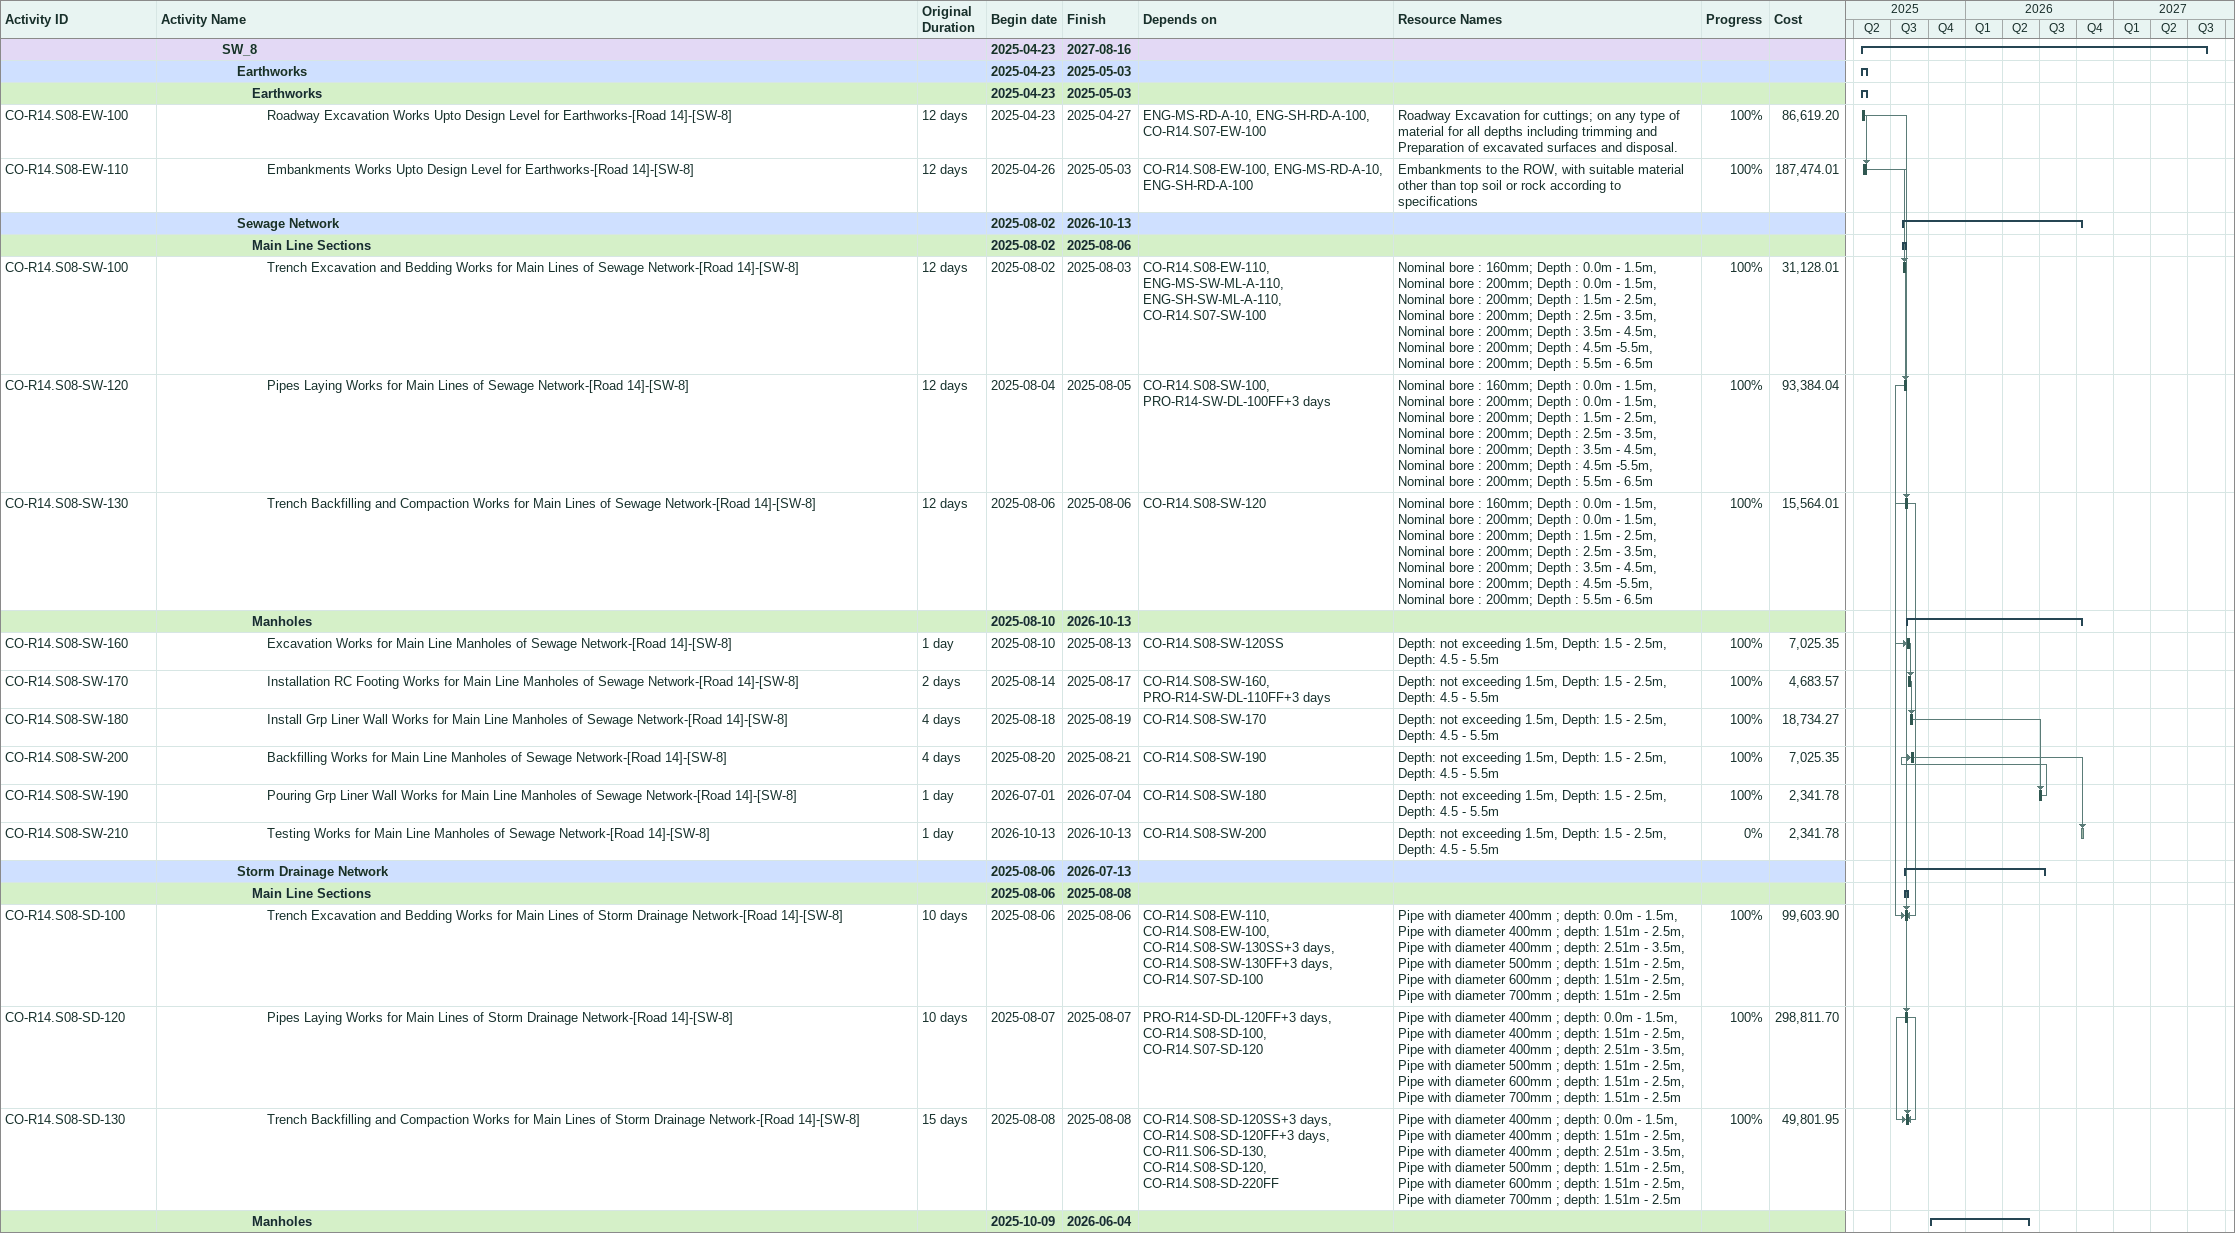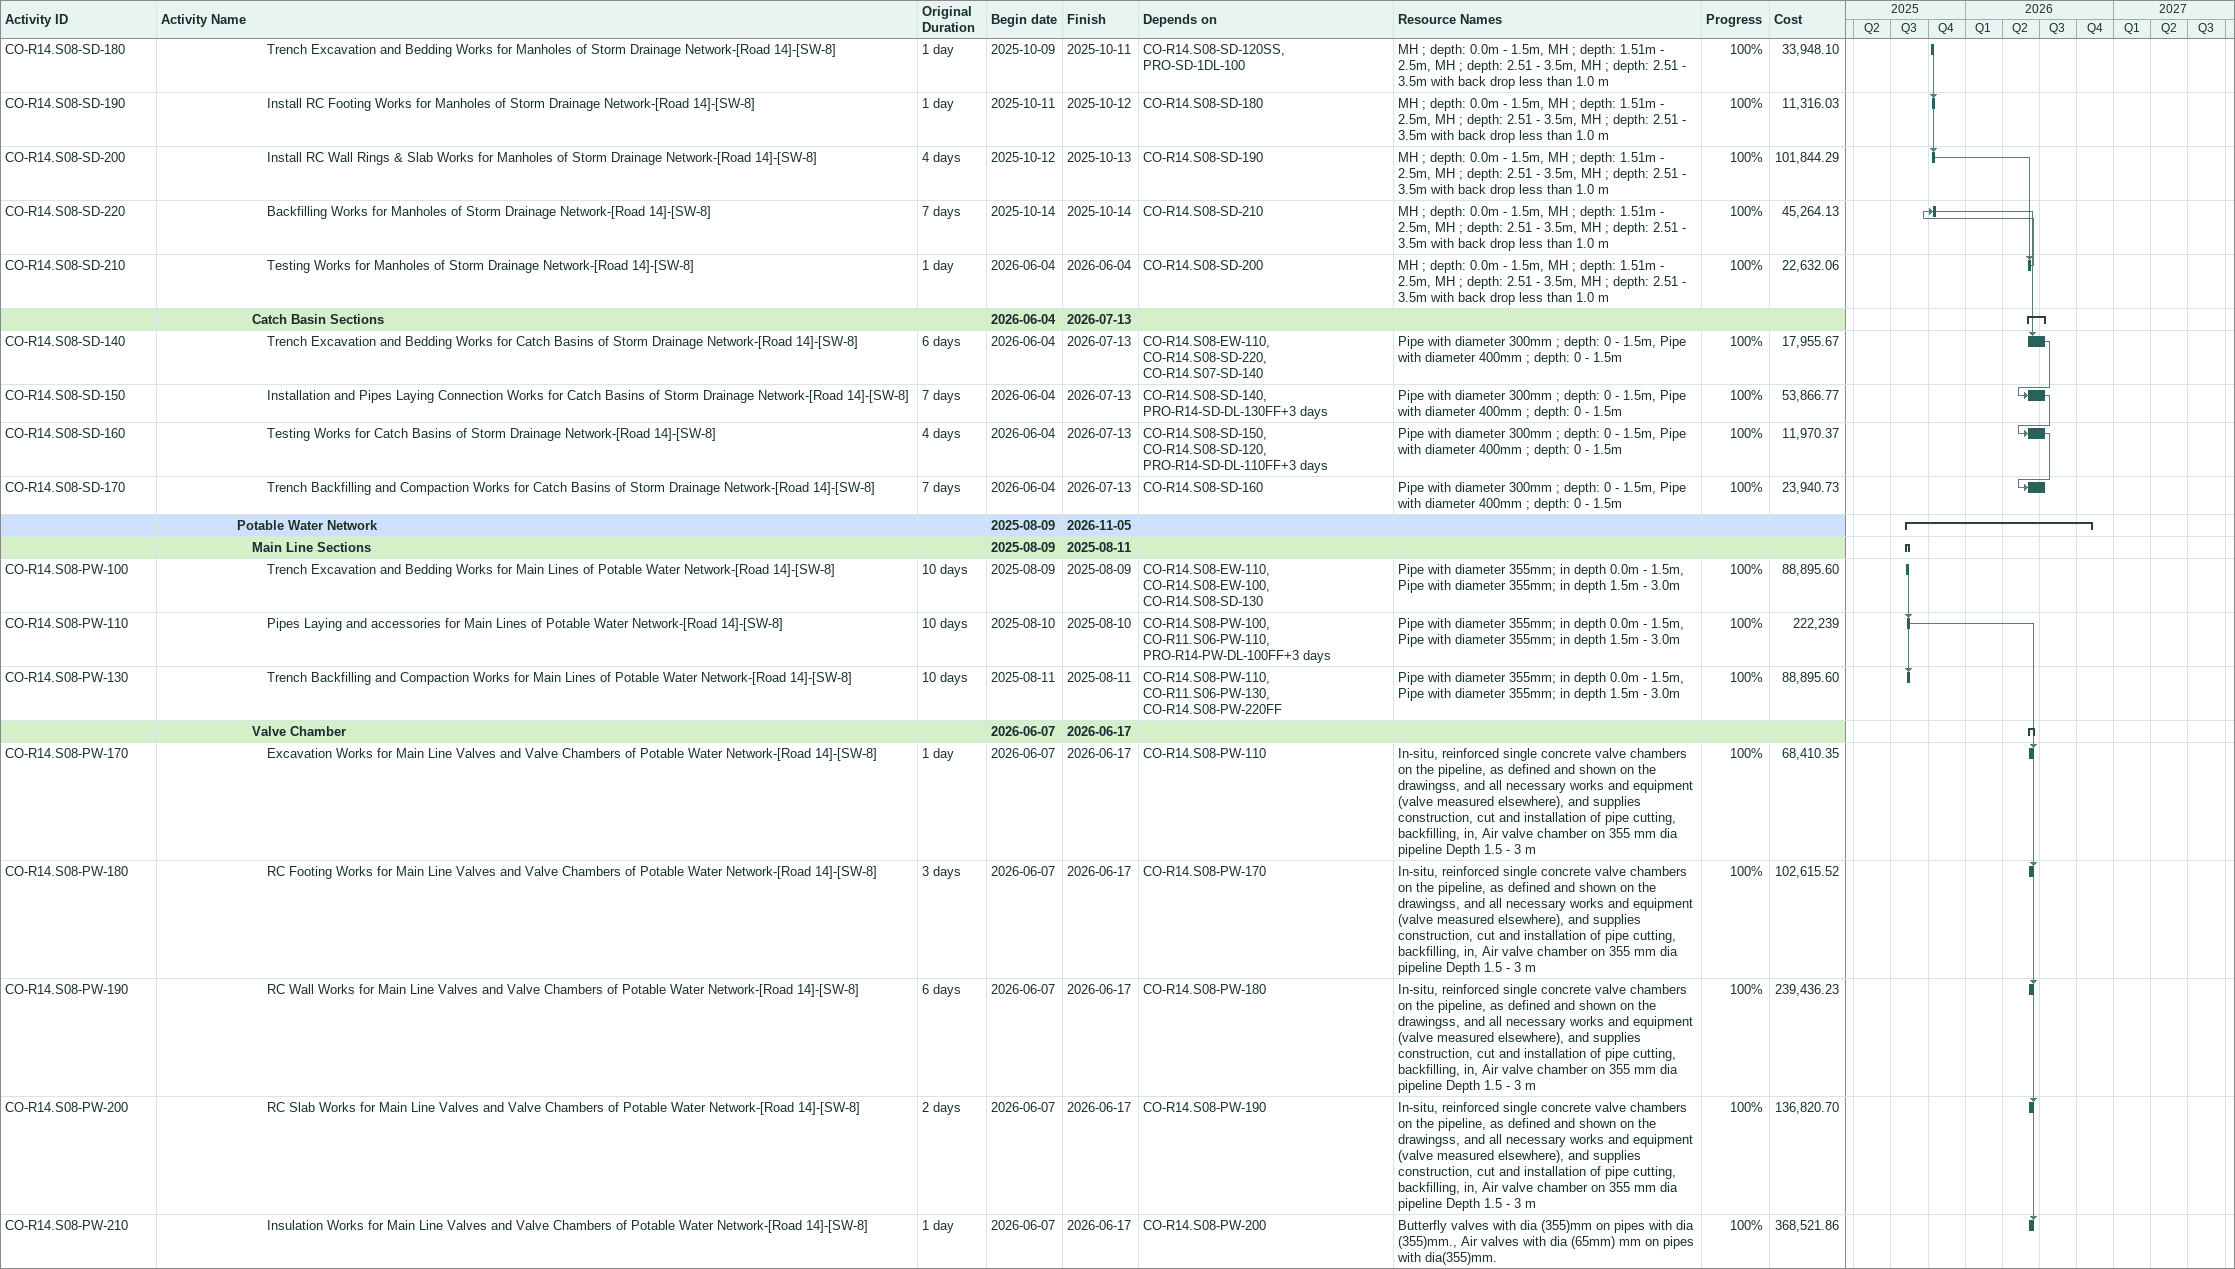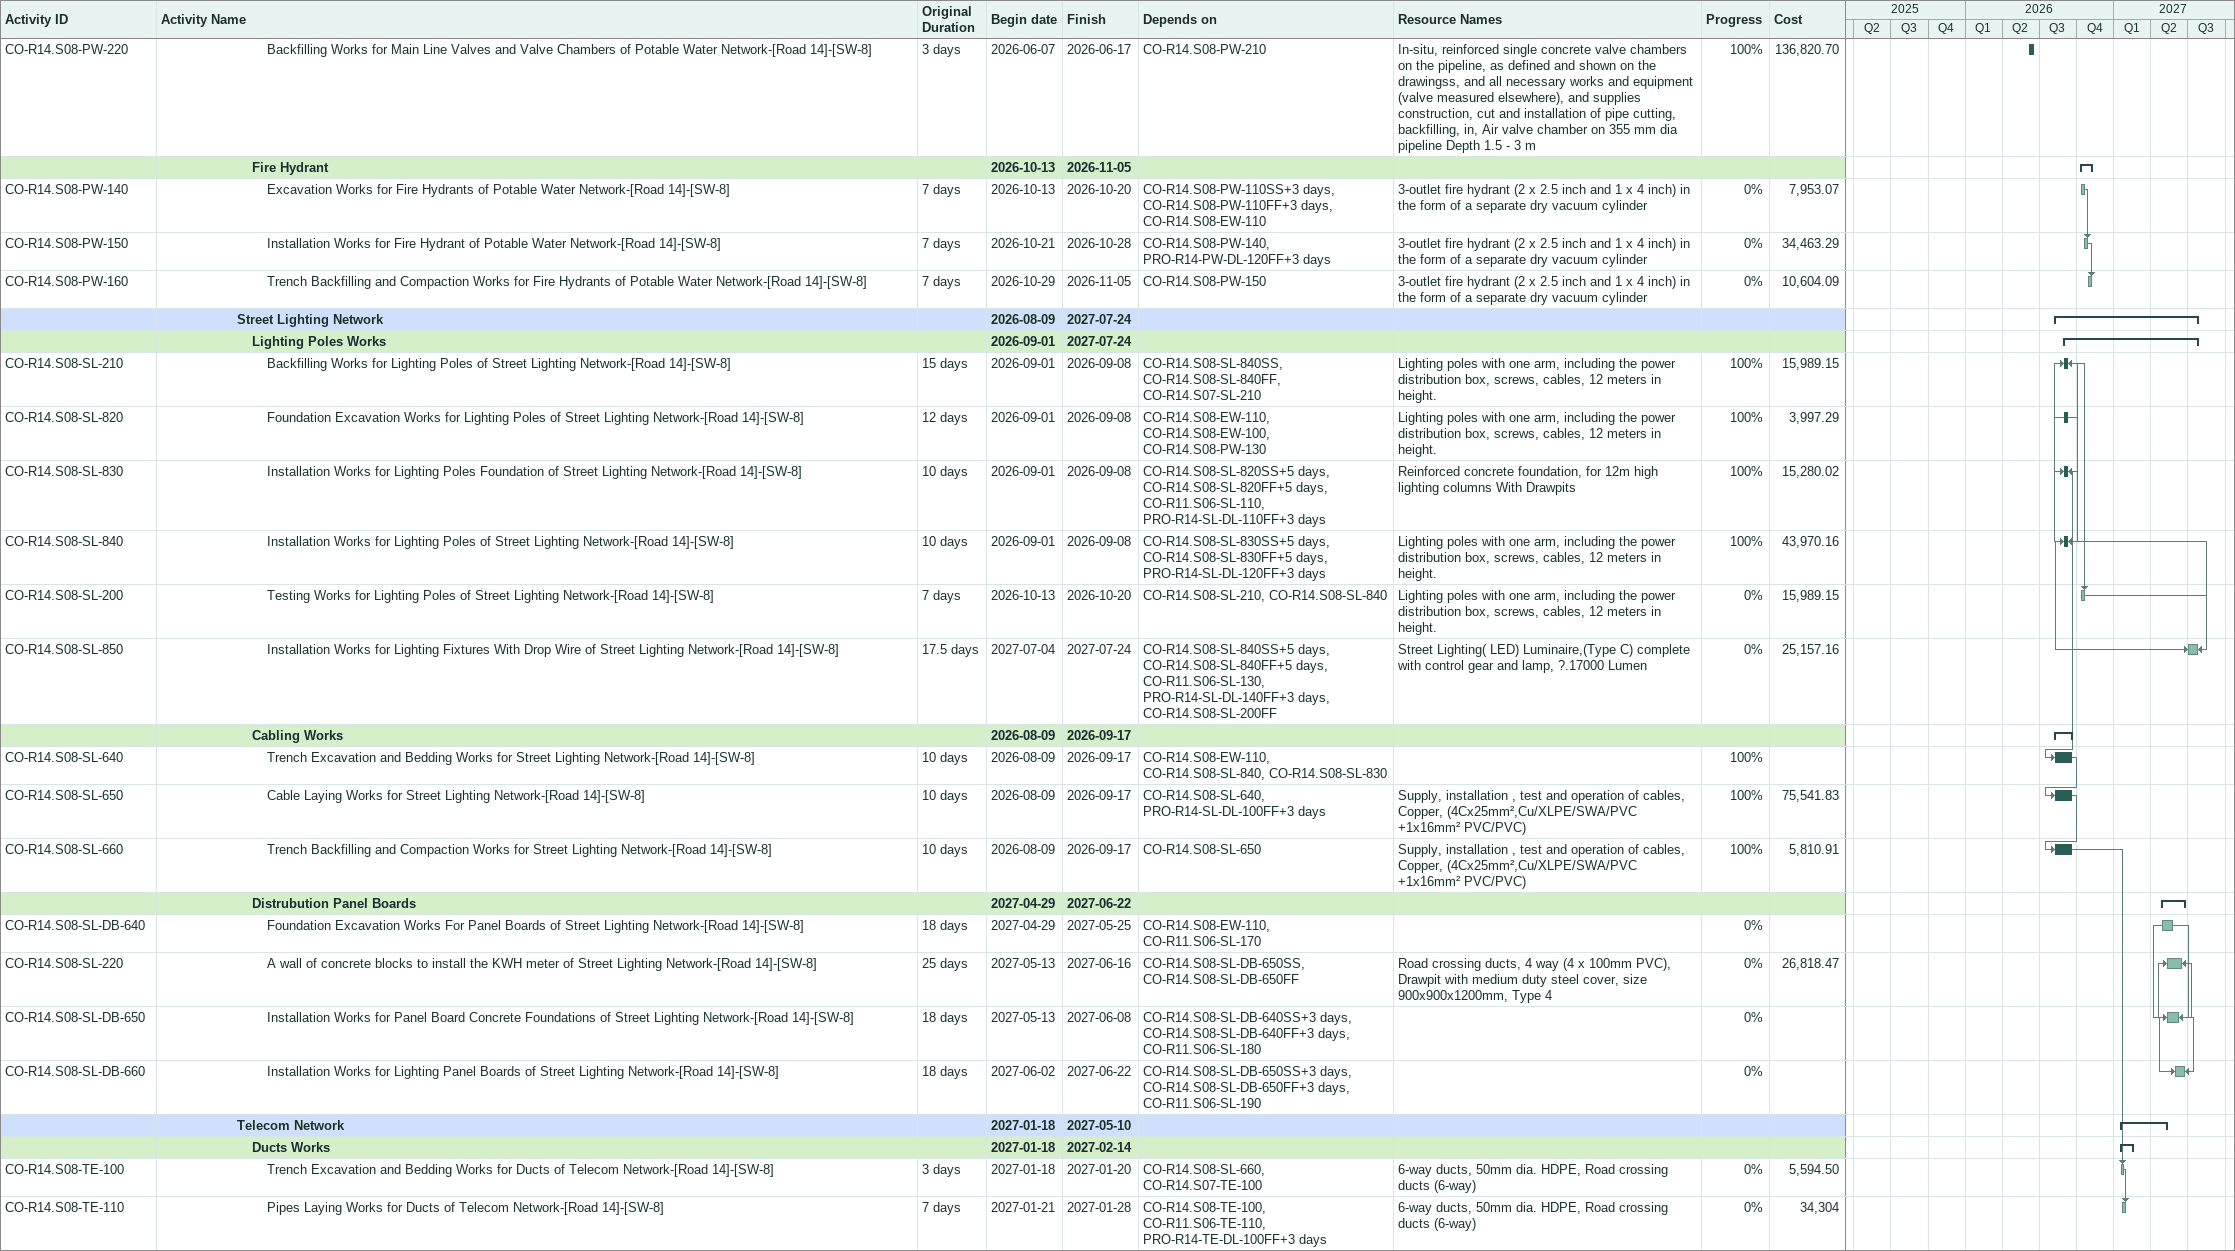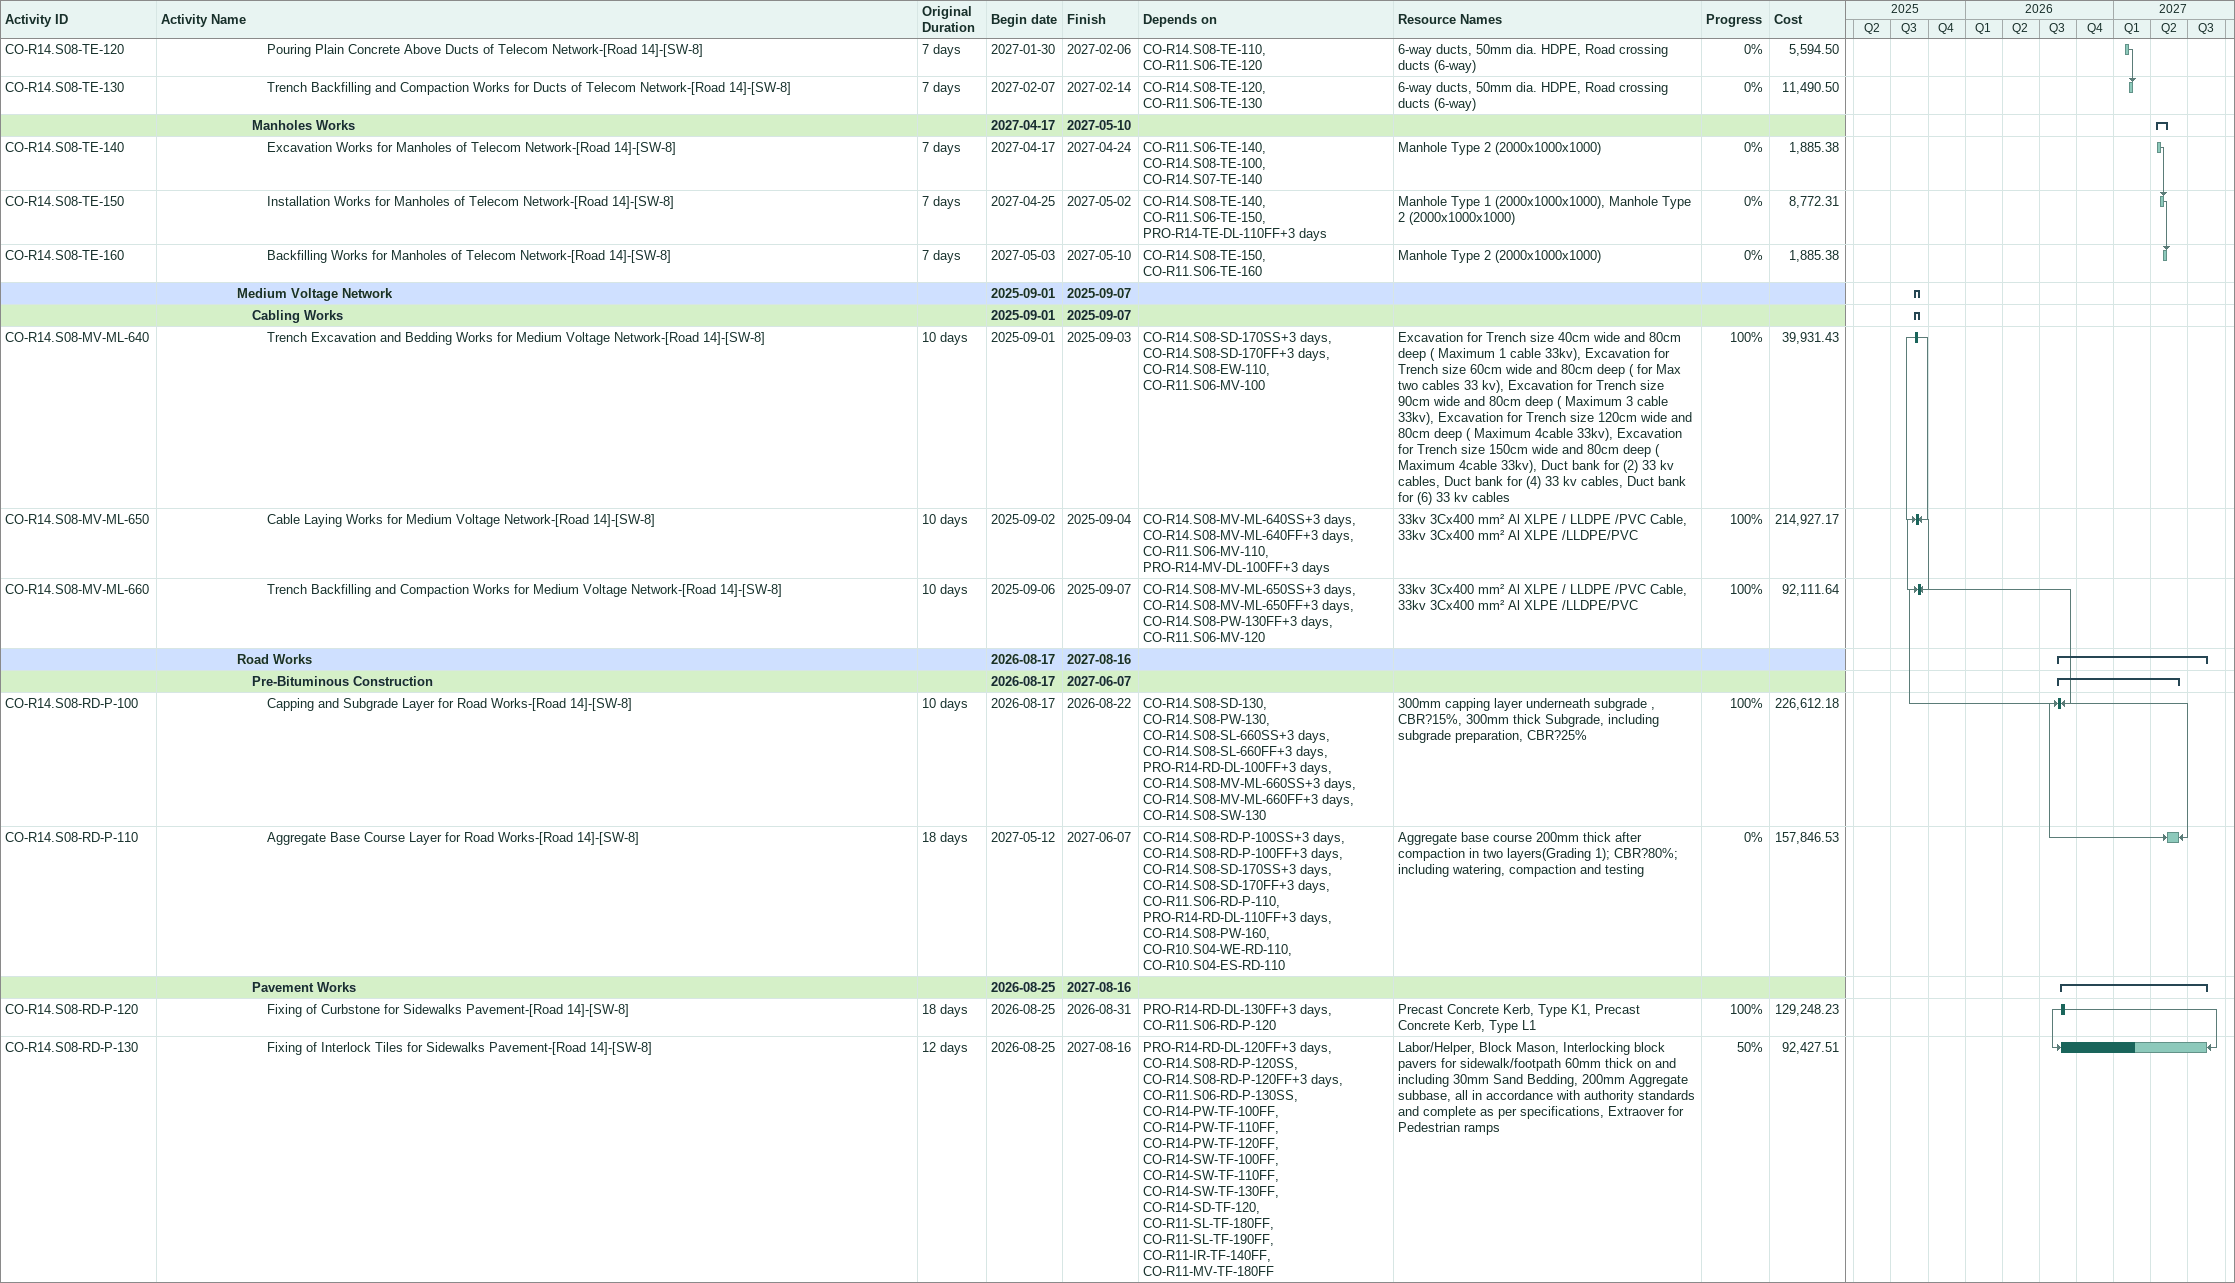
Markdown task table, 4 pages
| ID | Level | Task | Original duration | Start | Finish | Predecessors | Resources | % complete | Cost |
|---|---|---|---|---|---|---|---|---|---|
|  | 5 | **SW_8** |  | 2025-04-23 | 2027-08-16 |  |  |  |  |
|  | 6 | **Earthworks** |  | 2025-04-23 | 2025-05-03 |  |  |  |  |
|  | 7 | **Earthworks** |  | 2025-04-23 | 2025-05-03 |  |  |  |  |
| CO-R14.S08-EW-100 | 8 | Roadway Excavation Works Upto Design Level for Earthworks-[Road 14]-[SW-8] | 12d | 2025-04-23 | 2025-04-27 | ENG-MS-RD-A-10, ENG-SH-RD-A-100, CO-R14.S07-EW-100 | Roadway Excavation for cuttings; on any type of material for all depths including trimming and Preparation of excavated surfaces and disposal. | 100 | 86619.20 |
| CO-R14.S08-EW-110 | 8 | Embankments Works Upto Design Level for Earthworks-[Road 14]-[SW-8] | 12d | 2025-04-26 | 2025-05-03 | CO-R14.S08-EW-100, ENG-MS-RD-A-10, ENG-SH-RD-A-100 | Embankments to the ROW, with suitable material other than top soil or rock according to specifications | 100 | 187474.01 |
|  | 6 | **Sewage Network** |  | 2025-08-02 | 2026-10-13 |  |  |  |  |
|  | 7 | **Main Line Sections** |  | 2025-08-02 | 2025-08-06 |  |  |  |  |
| CO-R14.S08-SW-100 | 8 | Trench Excavation and Bedding Works for Main Lines of Sewage Network-[Road 14]-[SW-8] | 12d | 2025-08-02 | 2025-08-03 | CO-R14.S08-EW-110, ENG-MS-SW-ML-A-110, ENG-SH-SW-ML-A-110, CO-R14.S07-SW-100 | Nominal bore : 160mm; Depth : 0.0m - 1.5m, Nominal bore : 200mm; Depth : 0.0m - 1.5m, Nominal bore : 200mm; Depth : 1.5m - 2.5m, Nominal bore : 200mm; Depth : 2.5m - 3.5m, Nominal bore : 200mm; Depth : 3.5m - 4.5m, Nominal bore : 200mm; Depth : 4.5m -5.5m, Nominal bore : 200mm; Depth : 5.5m - 6.5m | 100 | 31128.01 |
| CO-R14.S08-SW-120 | 8 | Pipes Laying Works for Main Lines of Sewage Network-[Road 14]-[SW-8] | 12d | 2025-08-04 | 2025-08-05 | CO-R14.S08-SW-100, PRO-R14-SW-DL-100FF+3d | Nominal bore : 160mm; Depth : 0.0m - 1.5m, Nominal bore : 200mm; Depth : 0.0m - 1.5m, Nominal bore : 200mm; Depth : 1.5m - 2.5m, Nominal bore : 200mm; Depth : 2.5m - 3.5m, Nominal bore : 200mm; Depth : 3.5m - 4.5m, Nominal bore : 200mm; Depth : 4.5m -5.5m, Nominal bore : 200mm; Depth : 5.5m - 6.5m | 100 | 93384.04 |
| CO-R14.S08-SW-130 | 8 | Trench Backfilling and Compaction Works for Main Lines of Sewage Network-[Road 14]-[SW-8] | 12d | 2025-08-06 | 2025-08-06 | CO-R14.S08-SW-120 | Nominal bore : 160mm; Depth : 0.0m - 1.5m, Nominal bore : 200mm; Depth : 0.0m - 1.5m, Nominal bore : 200mm; Depth : 1.5m - 2.5m, Nominal bore : 200mm; Depth : 2.5m - 3.5m, Nominal bore : 200mm; Depth : 3.5m - 4.5m, Nominal bore : 200mm; Depth : 4.5m -5.5m, Nominal bore : 200mm; Depth : 5.5m - 6.5m | 100 | 15564.01 |
|  | 7 | **Manholes** |  | 2025-08-10 | 2026-10-13 |  |  |  |  |
| CO-R14.S08-SW-160 | 8 | Excavation Works for Main Line Manholes of Sewage Network-[Road 14]-[SW-8] | 1d | 2025-08-10 | 2025-08-13 | CO-R14.S08-SW-120SS | Depth: not exceeding 1.5m, Depth: 1.5 - 2.5m, Depth: 4.5 - 5.5m | 100 | 7025.35 |
| CO-R14.S08-SW-170 | 8 | Installation RC Footing Works for Main Line Manholes of Sewage Network-[Road 14]-[SW-8] | 2d | 2025-08-14 | 2025-08-17 | CO-R14.S08-SW-160, PRO-R14-SW-DL-110FF+3d | Depth: not exceeding 1.5m, Depth: 1.5 - 2.5m, Depth: 4.5 - 5.5m | 100 | 4683.57 |
| CO-R14.S08-SW-180 | 8 | Install Grp Liner Wall Works for Main Line Manholes of Sewage Network-[Road 14]-[SW-8] | 4d | 2025-08-18 | 2025-08-19 | CO-R14.S08-SW-170 | Depth: not exceeding 1.5m, Depth: 1.5 - 2.5m, Depth: 4.5 - 5.5m | 100 | 18734.27 |
| CO-R14.S08-SW-200 | 8 | Backfilling Works for Main Line Manholes of Sewage Network-[Road 14]-[SW-8] | 4d | 2025-08-20 | 2025-08-21 | CO-R14.S08-SW-190 | Depth: not exceeding 1.5m, Depth: 1.5 - 2.5m, Depth: 4.5 - 5.5m | 100 | 7025.35 |
| CO-R14.S08-SW-190 | 8 | Pouring Grp Liner Wall Works for Main Line Manholes of Sewage Network-[Road 14]-[SW-8] | 1d | 2026-07-01 | 2026-07-04 | CO-R14.S08-SW-180 | Depth: not exceeding 1.5m, Depth: 1.5 - 2.5m, Depth: 4.5 - 5.5m | 100 | 2341.78 |
| CO-R14.S08-SW-210 | 8 | Testing Works for Main Line Manholes of Sewage Network-[Road 14]-[SW-8] | 1d | 2026-10-13 | 2026-10-13 | CO-R14.S08-SW-200 | Depth: not exceeding 1.5m, Depth: 1.5 - 2.5m, Depth: 4.5 - 5.5m | 0 | 2341.78 |
|  | 6 | **Storm Drainage Network** |  | 2025-08-06 | 2026-07-13 |  |  |  |  |
|  | 7 | **Main Line Sections** |  | 2025-08-06 | 2025-08-08 |  |  |  |  |
| CO-R14.S08-SD-100 | 8 | Trench Excavation and Bedding Works for Main Lines of Storm Drainage Network-[Road 14]-[SW-8] | 10d | 2025-08-06 | 2025-08-06 | CO-R14.S08-EW-110, CO-R14.S08-EW-100, CO-R14.S08-SW-130SS+3d, CO-R14.S08-SW-130FF+3d, CO-R14.S07-SD-100 | Pipe with diameter 400mm ; depth: 0.0m - 1.5m, Pipe with diameter 400mm ; depth: 1.51m - 2.5m, Pipe with diameter 400mm ; depth: 2.51m - 3.5m, Pipe with diameter 500mm ; depth: 1.51m - 2.5m, Pipe with diameter 600mm ; depth: 1.51m - 2.5m, Pipe with diameter 700mm ; depth: 1.51m - 2.5m | 100 | 99603.90 |
| CO-R14.S08-SD-120 | 8 | Pipes Laying Works for Main Lines of Storm Drainage Network-[Road 14]-[SW-8] | 10d | 2025-08-07 | 2025-08-07 | PRO-R14-SD-DL-120FF+3d, CO-R14.S08-SD-100, CO-R14.S07-SD-120 | Pipe with diameter 400mm ; depth: 0.0m - 1.5m, Pipe with diameter 400mm ; depth: 1.51m - 2.5m, Pipe with diameter 400mm ; depth: 2.51m - 3.5m, Pipe with diameter 500mm ; depth: 1.51m - 2.5m, Pipe with diameter 600mm ; depth: 1.51m - 2.5m, Pipe with diameter 700mm ; depth: 1.51m - 2.5m | 100 | 298811.70 |
| CO-R14.S08-SD-130 | 8 | Trench Backfilling and Compaction Works for Main Lines of Storm Drainage Network-[Road 14]-[SW-8] | 15d | 2025-08-08 | 2025-08-08 | CO-R14.S08-SD-120SS+3d, CO-R14.S08-SD-120FF+3d, CO-R11.S06-SD-130, CO-R14.S08-SD-120, CO-R14.S08-SD-220FF | Pipe with diameter 400mm ; depth: 0.0m - 1.5m, Pipe with diameter 400mm ; depth: 1.51m - 2.5m, Pipe with diameter 400mm ; depth: 2.51m - 3.5m, Pipe with diameter 500mm ; depth: 1.51m - 2.5m, Pipe with diameter 600mm ; depth: 1.51m - 2.5m, Pipe with diameter 700mm ; depth: 1.51m - 2.5m | 100 | 49801.95 |
|  | 7 | **Manholes** |  | 2025-10-09 | 2026-06-04 |  |  |  |  |
| CO-R14.S08-SD-180 | 8 | Trench Excavation and Bedding Works for Manholes of Storm Drainage Network-[Road 14]-[SW-8] | 1d | 2025-10-09 | 2025-10-11 | CO-R14.S08-SD-120SS, PRO-SD-1DL-100 | MH ; depth: 0.0m - 1.5m, MH ; depth: 1.51m - 2.5m, MH ; depth: 2.51 - 3.5m, MH ; depth: 2.51 - 3.5m with back drop less than 1.0 m | 100 | 33948.10 |
| CO-R14.S08-SD-190 | 8 | Install RC Footing Works for Manholes of Storm Drainage Network-[Road 14]-[SW-8] | 1d | 2025-10-11 | 2025-10-12 | CO-R14.S08-SD-180 | MH ; depth: 0.0m - 1.5m, MH ; depth: 1.51m - 2.5m, MH ; depth: 2.51 - 3.5m, MH ; depth: 2.51 - 3.5m with back drop less than 1.0 m | 100 | 11316.03 |
| CO-R14.S08-SD-200 | 8 | Install RC Wall Rings & Slab Works for Manholes of Storm Drainage Network-[Road 14]-[SW-8] | 4d | 2025-10-12 | 2025-10-13 | CO-R14.S08-SD-190 | MH ; depth: 0.0m - 1.5m, MH ; depth: 1.51m - 2.5m, MH ; depth: 2.51 - 3.5m, MH ; depth: 2.51 - 3.5m with back drop less than 1.0 m | 100 | 101844.29 |
| CO-R14.S08-SD-220 | 8 | Backfilling Works for Manholes of Storm Drainage Network-[Road 14]-[SW-8] | 7d | 2025-10-14 | 2025-10-14 | CO-R14.S08-SD-210 | MH ; depth: 0.0m - 1.5m, MH ; depth: 1.51m - 2.5m, MH ; depth: 2.51 - 3.5m, MH ; depth: 2.51 - 3.5m with back drop less than 1.0 m | 100 | 45264.13 |
| CO-R14.S08-SD-210 | 8 | Testing Works for Manholes of Storm Drainage Network-[Road 14]-[SW-8] | 1d | 2026-06-04 | 2026-06-04 | CO-R14.S08-SD-200 | MH ; depth: 0.0m - 1.5m, MH ; depth: 1.51m - 2.5m, MH ; depth: 2.51 - 3.5m, MH ; depth: 2.51 - 3.5m with back drop less than 1.0 m | 100 | 22632.06 |
|  | 7 | **Catch Basin Sections** |  | 2026-06-04 | 2026-07-13 |  |  |  |  |
| CO-R14.S08-SD-140 | 8 | Trench Excavation and Bedding Works for Catch Basins of Storm Drainage Network-[Road 14]-[SW-8] | 6d | 2026-06-04 | 2026-07-13 | CO-R14.S08-EW-110, CO-R14.S08-SD-220, CO-R14.S07-SD-140 | Pipe with diameter 300mm ; depth: 0 - 1.5m, Pipe with diameter 400mm ; depth: 0 - 1.5m | 100 | 17955.67 |
| CO-R14.S08-SD-150 | 8 | Installation and Pipes Laying Connection Works for Catch Basins of Storm Drainage Network-[Road 14]-[SW-8] | 7d | 2026-06-04 | 2026-07-13 | CO-R14.S08-SD-140, PRO-R14-SD-DL-130FF+3d | Pipe with diameter 300mm ; depth: 0 - 1.5m, Pipe with diameter 400mm ; depth: 0 - 1.5m | 100 | 53866.77 |
| CO-R14.S08-SD-160 | 8 | Testing Works for Catch Basins of Storm Drainage Network-[Road 14]-[SW-8] | 4d | 2026-06-04 | 2026-07-13 | CO-R14.S08-SD-150, CO-R14.S08-SD-120, PRO-R14-SD-DL-110FF+3d | Pipe with diameter 300mm ; depth: 0 - 1.5m, Pipe with diameter 400mm ; depth: 0 - 1.5m | 100 | 11970.37 |
| CO-R14.S08-SD-170 | 8 | Trench Backfilling and Compaction Works for Catch Basins of Storm Drainage Network-[Road 14]-[SW-8] | 7d | 2026-06-04 | 2026-07-13 | CO-R14.S08-SD-160 | Pipe with diameter 300mm ; depth: 0 - 1.5m, Pipe with diameter 400mm ; depth: 0 - 1.5m | 100 | 23940.73 |
|  | 6 | **Potable Water Network** |  | 2025-08-09 | 2026-11-05 |  |  |  |  |
|  | 7 | **Main Line Sections** |  | 2025-08-09 | 2025-08-11 |  |  |  |  |
| CO-R14.S08-PW-100 | 8 | Trench Excavation and Bedding Works for Main Lines of Potable Water Network-[Road 14]-[SW-8] | 10d | 2025-08-09 | 2025-08-09 | CO-R14.S08-EW-110, CO-R14.S08-EW-100, CO-R14.S08-SD-130 | Pipe with diameter 355mm; in depth 0.0m - 1.5m, Pipe with diameter 355mm; in depth 1.5m - 3.0m | 100 | 88895.60 |
| CO-R14.S08-PW-110 | 8 | Pipes Laying and accessories for Main Lines of Potable Water Network-[Road 14]-[SW-8] | 10d | 2025-08-10 | 2025-08-10 | CO-R14.S08-PW-100, CO-R11.S06-PW-110, PRO-R14-PW-DL-100FF+3d | Pipe with diameter 355mm; in depth 0.0m - 1.5m, Pipe with diameter 355mm; in depth 1.5m - 3.0m | 100 | 222239 |
| CO-R14.S08-PW-130 | 8 | Trench Backfilling and Compaction Works for Main Lines of Potable Water Network-[Road 14]-[SW-8] | 10d | 2025-08-11 | 2025-08-11 | CO-R14.S08-PW-110, CO-R11.S06-PW-130, CO-R14.S08-PW-220FF | Pipe with diameter 355mm; in depth 0.0m - 1.5m, Pipe with diameter 355mm; in depth 1.5m - 3.0m | 100 | 88895.60 |
|  | 7 | **Valve Chamber** |  | 2026-06-07 | 2026-06-17 |  |  |  |  |
| CO-R14.S08-PW-170 | 8 | Excavation Works for Main Line Valves and Valve Chambers of Potable Water Network-[Road 14]-[SW-8] | 1d | 2026-06-07 | 2026-06-17 | CO-R14.S08-PW-110 | In-situ, reinforced single concrete valve chambers on the pipeline, as defined and shown on the drawingss, and all necessary works and equipment (valve measured elsewhere), and supplies construction, cut and installation of pipe cutting, backfilling, in, Air valve chamber on 355 mm dia pipeline Depth 1.5 - 3 m | 100 | 68410.35 |
| CO-R14.S08-PW-180 | 8 | RC Footing Works for Main Line Valves and Valve Chambers of Potable Water Network-[Road 14]-[SW-8] | 3d | 2026-06-07 | 2026-06-17 | CO-R14.S08-PW-170 | In-situ, reinforced single concrete valve chambers on the pipeline, as defined and shown on the drawingss, and all necessary works and equipment (valve measured elsewhere), and supplies construction, cut and installation of pipe cutting, backfilling, in, Air valve chamber on 355 mm dia pipeline Depth 1.5 - 3 m | 100 | 102615.52 |
| CO-R14.S08-PW-190 | 8 | RC Wall Works for Main Line Valves and Valve Chambers of Potable Water Network-[Road 14]-[SW-8] | 6d | 2026-06-07 | 2026-06-17 | CO-R14.S08-PW-180 | In-situ, reinforced single concrete valve chambers on the pipeline, as defined and shown on the drawingss, and all necessary works and equipment (valve measured elsewhere), and supplies construction, cut and installation of pipe cutting, backfilling, in, Air valve chamber on 355 mm dia pipeline Depth 1.5 - 3 m | 100 | 239436.23 |
| CO-R14.S08-PW-200 | 8 | RC Slab Works for Main Line Valves and Valve Chambers of Potable Water Network-[Road 14]-[SW-8] | 2d | 2026-06-07 | 2026-06-17 | CO-R14.S08-PW-190 | In-situ, reinforced single concrete valve chambers on the pipeline, as defined and shown on the drawingss, and all necessary works and equipment (valve measured elsewhere), and supplies construction, cut and installation of pipe cutting, backfilling, in, Air valve chamber on 355 mm dia pipeline Depth 1.5 - 3 m | 100 | 136820.70 |
| CO-R14.S08-PW-210 | 8 | Insulation Works for Main Line Valves and Valve Chambers of Potable Water Network-[Road 14]-[SW-8] | 1d | 2026-06-07 | 2026-06-17 | CO-R14.S08-PW-200 | Butterfly valves with dia (355)mm on pipes with dia (355)mm., Air valves with dia (65mm) mm on pipes with dia(355)mm. | 100 | 368521.86 |
| CO-R14.S08-PW-220 | 8 | Backfilling Works for Main Line Valves and Valve Chambers of Potable Water Network-[Road 14]-[SW-8] | 3d | 2026-06-07 | 2026-06-17 | CO-R14.S08-PW-210 | In-situ, reinforced single concrete valve chambers on the pipeline, as defined and shown on the drawingss, and all necessary works and equipment (valve measured elsewhere), and supplies construction, cut and installation of pipe cutting, backfilling, in, Air valve chamber on 355 mm dia pipeline Depth 1.5 - 3 m | 100 | 136820.70 |
|  | 7 | **Fire Hydrant** |  | 2026-10-13 | 2026-11-05 |  |  |  |  |
| CO-R14.S08-PW-140 | 8 | Excavation Works for Fire Hydrants of Potable Water Network-[Road 14]-[SW-8] | 7d | 2026-10-13 | 2026-10-20 | CO-R14.S08-PW-110SS+3d, CO-R14.S08-PW-110FF+3d, CO-R14.S08-EW-110 | 3-outlet fire hydrant (2 x 2.5 inch and 1 x 4 inch) in the form of a separate dry vacuum cylinder | 0 | 7953.07 |
| CO-R14.S08-PW-150 | 8 | Installation Works for Fire Hydrant of Potable Water Network-[Road 14]-[SW-8] | 7d | 2026-10-21 | 2026-10-28 | CO-R14.S08-PW-140, PRO-R14-PW-DL-120FF+3d | 3-outlet fire hydrant (2 x 2.5 inch and 1 x 4 inch) in the form of a separate dry vacuum cylinder | 0 | 34463.29 |
| CO-R14.S08-PW-160 | 8 | Trench Backfilling and Compaction Works for Fire Hydrants of Potable Water Network-[Road 14]-[SW-8] | 7d | 2026-10-29 | 2026-11-05 | CO-R14.S08-PW-150 | 3-outlet fire hydrant (2 x 2.5 inch and 1 x 4 inch) in the form of a separate dry vacuum cylinder | 0 | 10604.09 |
|  | 6 | **Street Lighting Network** |  | 2026-08-09 | 2027-07-24 |  |  |  |  |
|  | 7 | **Lighting Poles Works** |  | 2026-09-01 | 2027-07-24 |  |  |  |  |
| CO-R14.S08-SL-210 | 8 | Backfilling Works for Lighting Poles of Street Lighting Network-[Road 14]-[SW-8] | 15d | 2026-09-01 | 2026-09-08 | CO-R14.S08-SL-840SS, CO-R14.S08-SL-840FF, CO-R14.S07-SL-210 | Lighting poles with one arm, including the power distribution box, screws, cables, 12 meters in height. | 100 | 15989.15 |
| CO-R14.S08-SL-820 | 8 | Foundation Excavation Works for Lighting Poles of Street Lighting Network-[Road 14]-[SW-8] | 12d | 2026-09-01 | 2026-09-08 | CO-R14.S08-EW-110, CO-R14.S08-EW-100, CO-R14.S08-PW-130 | Lighting poles with one arm, including the power distribution box, screws, cables, 12 meters in height. | 100 | 3997.29 |
| CO-R14.S08-SL-830 | 8 | Installation Works for Lighting Poles Foundation of Street Lighting Network-[Road 14]-[SW-8] | 10d | 2026-09-01 | 2026-09-08 | CO-R14.S08-SL-820SS+5d, CO-R14.S08-SL-820FF+5d, CO-R11.S06-SL-110, PRO-R14-SL-DL-110FF+3d | Reinforced concrete foundation, for 12m high lighting columns With Drawpits | 100 | 15280.02 |
| CO-R14.S08-SL-840 | 8 | Installation Works for Lighting Poles of Street Lighting Network-[Road 14]-[SW-8] | 10d | 2026-09-01 | 2026-09-08 | CO-R14.S08-SL-830SS+5d, CO-R14.S08-SL-830FF+5d, PRO-R14-SL-DL-120FF+3d | Lighting poles with one arm, including the power distribution box, screws, cables, 12 meters in height. | 100 | 43970.16 |
| CO-R14.S08-SL-200 | 8 | Testing Works for Lighting Poles of Street Lighting Network-[Road 14]-[SW-8] | 7d | 2026-10-13 | 2026-10-20 | CO-R14.S08-SL-210, CO-R14.S08-SL-840 | Lighting poles with one arm, including the power distribution box, screws, cables, 12 meters in height. | 0 | 15989.15 |
| CO-R14.S08-SL-850 | 8 | Installation Works for Lighting Fixtures With Drop Wire of Street Lighting Network-[Road 14]-[SW-8] | 17.5d | 2027-07-04 | 2027-07-24 | CO-R14.S08-SL-840SS+5d, CO-R14.S08-SL-840FF+5d, CO-R11.S06-SL-130, PRO-R14-SL-DL-140FF+3d, CO-R14.S08-SL-200FF | Street Lighting( LED) Luminaire,(Type C) complete with control gear and lamp, ?.17000 Lumen | 0 | 25157.16 |
|  | 7 | **Cabling Works** |  | 2026-08-09 | 2026-09-17 |  |  |  |  |
| CO-R14.S08-SL-640 | 8 | Trench Excavation and Bedding Works for Street Lighting Network-[Road 14]-[SW-8] | 10d | 2026-08-09 | 2026-09-17 | CO-R14.S08-EW-110, CO-R14.S08-SL-840, CO-R14.S08-SL-830 |  | 100 |  |
| CO-R14.S08-SL-650 | 8 | Cable Laying Works for Street Lighting Network-[Road 14]-[SW-8] | 10d | 2026-08-09 | 2026-09-17 | CO-R14.S08-SL-640, PRO-R14-SL-DL-100FF+3d | Supply, installation , test and operation of cables, Copper, (4Cx25mm²,Cu/XLPE/SWA/PVC +1x16mm² PVC/PVC) | 100 | 75541.83 |
| CO-R14.S08-SL-660 | 8 | Trench Backfilling and Compaction Works for Street Lighting Network-[Road 14]-[SW-8] | 10d | 2026-08-09 | 2026-09-17 | CO-R14.S08-SL-650 | Supply, installation , test and operation of cables, Copper, (4Cx25mm²,Cu/XLPE/SWA/PVC +1x16mm² PVC/PVC) | 100 | 5810.91 |
|  | 7 | **Distrubution Panel Boards** |  | 2027-04-29 | 2027-06-22 |  |  |  |  |
| CO-R14.S08-SL-DB-640 | 8 | Foundation Excavation Works For Panel Boards of Street Lighting Network-[Road 14]-[SW-8] | 18d | 2027-04-29 | 2027-05-25 | CO-R14.S08-EW-110, CO-R11.S06-SL-170 |  | 0 |  |
| CO-R14.S08-SL-220 | 8 | A wall of concrete blocks to install the KWH meter of Street Lighting Network-[Road 14]-[SW-8] | 25d | 2027-05-13 | 2027-06-16 | CO-R14.S08-SL-DB-650SS, CO-R14.S08-SL-DB-650FF | Road crossing ducts, 4 way (4 x 100mm PVC), Drawpit with medium duty steel cover, size 900x900x1200mm, Type 4 | 0 | 26818.47 |
| CO-R14.S08-SL-DB-650 | 8 | Installation Works for Panel Board Concrete Foundations of Street Lighting Network-[Road 14]-[SW-8] | 18d | 2027-05-13 | 2027-06-08 | CO-R14.S08-SL-DB-640SS+3d, CO-R14.S08-SL-DB-640FF+3d, CO-R11.S06-SL-180 |  | 0 |  |
| CO-R14.S08-SL-DB-660 | 8 | Installation Works for Lighting Panel Boards of Street Lighting Network-[Road 14]-[SW-8] | 18d | 2027-06-02 | 2027-06-22 | CO-R14.S08-SL-DB-650SS+3d, CO-R14.S08-SL-DB-650FF+3d, CO-R11.S06-SL-190 |  | 0 |  |
|  | 6 | **Telecom Network** |  | 2027-01-18 | 2027-05-10 |  |  |  |  |
|  | 7 | **Ducts Works** |  | 2027-01-18 | 2027-02-14 |  |  |  |  |
| CO-R14.S08-TE-100 | 8 | Trench Excavation and Bedding Works for Ducts of Telecom Network-[Road 14]-[SW-8] | 3d | 2027-01-18 | 2027-01-20 | CO-R14.S08-SL-660, CO-R14.S07-TE-100 | 6-way ducts, 50mm dia. HDPE, Road crossing ducts (6-way) | 0 | 5594.50 |
| CO-R14.S08-TE-110 | 8 | Pipes Laying Works for Ducts of Telecom Network-[Road 14]-[SW-8] | 7d | 2027-01-21 | 2027-01-28 | CO-R14.S08-TE-100, CO-R11.S06-TE-110, PRO-R14-TE-DL-100FF+3d | 6-way ducts, 50mm dia. HDPE, Road crossing ducts (6-way) | 0 | 34304 |
| CO-R14.S08-TE-120 | 8 | Pouring Plain Concrete Above Ducts of Telecom Network-[Road 14]-[SW-8] | 7d | 2027-01-30 | 2027-02-06 | CO-R14.S08-TE-110, CO-R11.S06-TE-120 | 6-way ducts, 50mm dia. HDPE, Road crossing ducts (6-way) | 0 | 5594.50 |
| CO-R14.S08-TE-130 | 8 | Trench Backfilling and Compaction Works for Ducts of Telecom Network-[Road 14]-[SW-8] | 7d | 2027-02-07 | 2027-02-14 | CO-R14.S08-TE-120, CO-R11.S06-TE-130 | 6-way ducts, 50mm dia. HDPE, Road crossing ducts (6-way) | 0 | 11490.50 |
|  | 7 | **Manholes Works** |  | 2027-04-17 | 2027-05-10 |  |  |  |  |
| CO-R14.S08-TE-140 | 8 | Excavation Works for Manholes of Telecom Network-[Road 14]-[SW-8] | 7d | 2027-04-17 | 2027-04-24 | CO-R11.S06-TE-140, CO-R14.S08-TE-100, CO-R14.S07-TE-140 | Manhole Type 2 (2000x1000x1000) | 0 | 1885.38 |
| CO-R14.S08-TE-150 | 8 | Installation Works for Manholes of Telecom Network-[Road 14]-[SW-8] | 7d | 2027-04-25 | 2027-05-02 | CO-R14.S08-TE-140, CO-R11.S06-TE-150, PRO-R14-TE-DL-110FF+3d | Manhole Type 1 (2000x1000x1000), Manhole Type 2 (2000x1000x1000) | 0 | 8772.31 |
| CO-R14.S08-TE-160 | 8 | Backfilling Works for Manholes of Telecom Network-[Road 14]-[SW-8] | 7d | 2027-05-03 | 2027-05-10 | CO-R14.S08-TE-150, CO-R11.S06-TE-160 | Manhole Type 2 (2000x1000x1000) | 0 | 1885.38 |
|  | 6 | **Medium Voltage Network** |  | 2025-09-01 | 2025-09-07 |  |  |  |  |
|  | 7 | **Cabling Works** |  | 2025-09-01 | 2025-09-07 |  |  |  |  |
| CO-R14.S08-MV-ML-640 | 8 | Trench Excavation and Bedding Works for Medium Voltage Network-[Road 14]-[SW-8] | 10d | 2025-09-01 | 2025-09-03 | CO-R14.S08-SD-170SS+3d, CO-R14.S08-SD-170FF+3d, CO-R14.S08-EW-110, CO-R11.S06-MV-100 | Excavation for Trench size 40cm wide and 80cm deep ( Maximum 1 cable 33kv), Excavation for Trench size 60cm wide and 80cm deep ( for Max two cables 33 kv), Excavation for Trench size 90cm wide and 80cm deep ( Maximum 3 cable 33kv), Excavation for Trench size 120cm wide and 80cm deep ( Maximum 4cable 33kv), Excavation for Trench size 150cm wide and 80cm deep ( Maximum 4cable 33kv), Duct bank for (2) 33 kv cables, Duct bank for (4) 33 kv cables, Duct bank for (6) 33 kv cables | 100 | 39931.43 |
| CO-R14.S08-MV-ML-650 | 8 | Cable Laying Works for Medium Voltage Network-[Road 14]-[SW-8] | 10d | 2025-09-02 | 2025-09-04 | CO-R14.S08-MV-ML-640SS+3d, CO-R14.S08-MV-ML-640FF+3d, CO-R11.S06-MV-110, PRO-R14-MV-DL-100FF+3d | 33kv 3Cx400 mm² Al XLPE / LLDPE /PVC Cable, 33kv 3Cx400 mm² Al XLPE /LLDPE/PVC | 100 | 214927.17 |
| CO-R14.S08-MV-ML-660 | 8 | Trench Backfilling and Compaction Works for Medium Voltage Network-[Road 14]-[SW-8] | 10d | 2025-09-06 | 2025-09-07 | CO-R14.S08-MV-ML-650SS+3d, CO-R14.S08-MV-ML-650FF+3d, CO-R14.S08-PW-130FF+3d, CO-R11.S06-MV-120 | 33kv 3Cx400 mm² Al XLPE / LLDPE /PVC Cable, 33kv 3Cx400 mm² Al XLPE /LLDPE/PVC | 100 | 92111.64 |
|  | 6 | **Road Works** |  | 2026-08-17 | 2027-08-16 |  |  |  |  |
|  | 7 | **Pre-Bituminous Construction** |  | 2026-08-17 | 2027-06-07 |  |  |  |  |
| CO-R14.S08-RD-P-100 | 8 | Capping and Subgrade Layer for Road Works-[Road 14]-[SW-8] | 10d | 2026-08-17 | 2026-08-22 | CO-R14.S08-SD-130, CO-R14.S08-PW-130, CO-R14.S08-SL-660SS+3d, CO-R14.S08-SL-660FF+3d, PRO-R14-RD-DL-100FF+3d, CO-R14.S08-MV-ML-660SS+3d, CO-R14.S08-MV-ML-660FF+3d, CO-R14.S08-SW-130 | 300mm capping layer underneath subgrade , CBR?15%, 300mm thick Subgrade, including subgrade preparation, CBR?25% | 100 | 226612.18 |
| CO-R14.S08-RD-P-110 | 8 | Aggregate Base Course Layer for Road Works-[Road 14]-[SW-8] | 18d | 2027-05-12 | 2027-06-07 | CO-R14.S08-RD-P-100SS+3d, CO-R14.S08-RD-P-100FF+3d, CO-R14.S08-SD-170SS+3d, CO-R14.S08-SD-170FF+3d, CO-R11.S06-RD-P-110, PRO-R14-RD-DL-110FF+3d, CO-R14.S08-PW-160, CO-R10.S04-WE-RD-110, CO-R10.S04-ES-RD-110 | Aggregate base course 200mm thick after compaction in two layers(Grading 1); CBR?80%; including watering, compaction and testing | 0 | 157846.53 |
|  | 7 | **Pavement Works** |  | 2026-08-25 | 2027-08-16 |  |  |  |  |
| CO-R14.S08-RD-P-120 | 8 | Fixing of Curbstone for Sidewalks Pavement-[Road 14]-[SW-8] | 18d | 2026-08-25 | 2026-08-31 | PRO-R14-RD-DL-130FF+3d, CO-R11.S06-RD-P-120 | Precast Concrete Kerb, Type K1, Precast Concrete Kerb, Type L1 | 100 | 129248.23 |
| CO-R14.S08-RD-P-130 | 8 | Fixing of Interlock Tiles for Sidewalks Pavement-[Road 14]-[SW-8] | 12d | 2026-08-25 | 2027-08-16 | PRO-R14-RD-DL-120FF+3d, CO-R14.S08-RD-P-120SS, CO-R14.S08-RD-P-120FF+3d, CO-R11.S06-RD-P-130SS, CO-R14-PW-TF-100FF, CO-R14-PW-TF-110FF, CO-R14-PW-TF-120FF, CO-R14-SW-TF-100FF, CO-R14-SW-TF-110FF, CO-R14-SW-TF-130FF, CO-R14-SD-TF-120, CO-R11-SL-TF-180FF, CO-R11-SL-TF-190FF, CO-R11-IR-TF-140FF, CO-R11-MV-TF-180FF | Labor/Helper, Block Mason, Interlocking block pavers for sidewalk/footpath 60mm thick on and including 30mm Sand Bedding, 200mm Aggregate subbase, all in accordance with authority standards and complete as per specifications, Extraover for Pedestrian ramps | 50 | 92427.51 |
